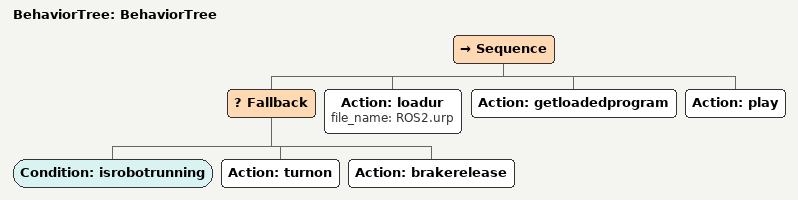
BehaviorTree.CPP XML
<?xml version="1.0"?>
<root main_tree_to_execute="BehaviorTree">
    <BehaviorTree ID="BehaviorTree">
        <Sequence>
            <Fallback>
                <Condition ID="isrobotrunning"/>
                <Action ID="turnon"/>
                <Action ID="brakerelease"/>
            </Fallback>
            <Action ID="loadur" file_name="ROS2.urp"/>
            <Action ID="getloadedprogram"/>
            <Action ID="play"/>
        </Sequence>
    </BehaviorTree>
</root>
